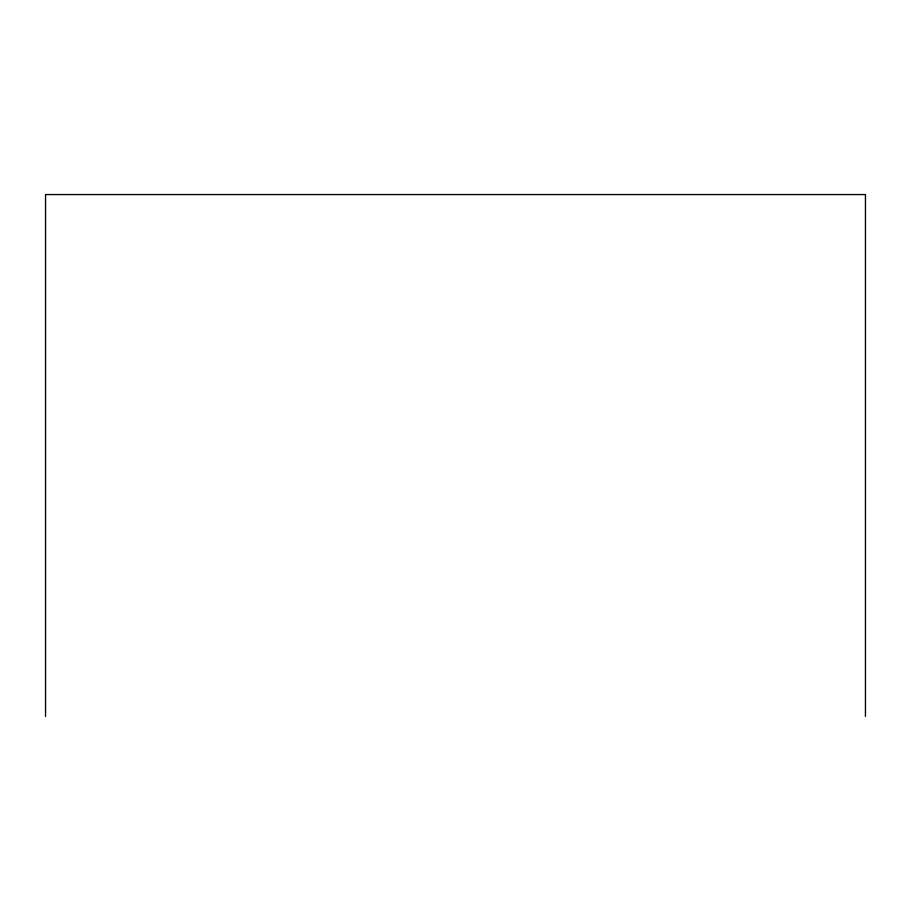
<?xml version="1.0" encoding="UTF-8"?>
<svg xmlns="http://www.w3.org/2000/svg" width="911" height="911" viewBox="0 0 911 911"><rect width="100%" height="100%" fill="white"/><g stroke="black" fill="none" stroke-linecap="round" stroke-linejoin="round"><path stroke-width="1.37" d="M865.45 716.433L865.45 194.567L45.55 194.567L45.55 716.433"/></g></svg>
